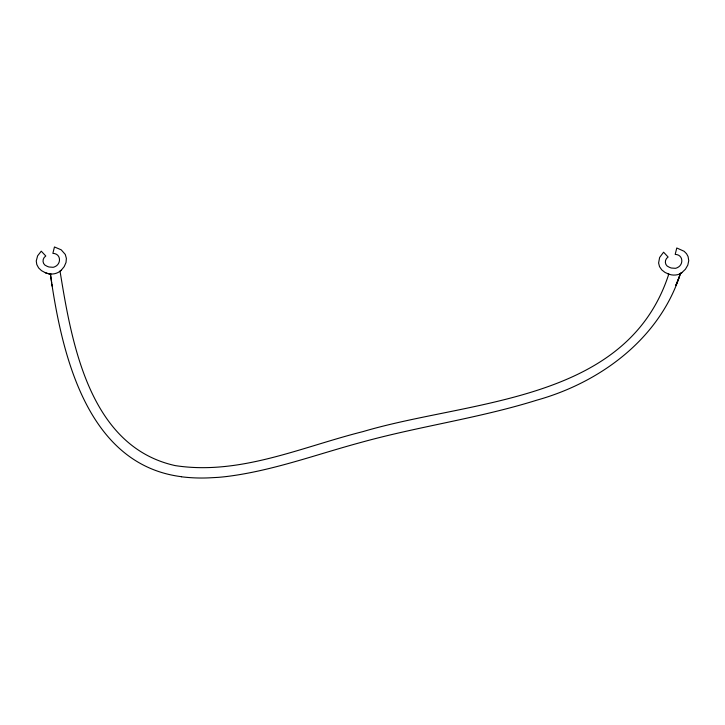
<?xml version="1.0" encoding="UTF-8"?>
<svg xmlns="http://www.w3.org/2000/svg" width="725" height="725" viewBox="0 0 725 725"><rect width="100%" height="100%" fill="white"/><g stroke="black" fill="none" stroke-linecap="round" stroke-linejoin="round"><path stroke-width="1.09" d="M181.549 476.796A163.632 163.632 0 0 0 210.794 477.766L218.026 477.376A235.272 235.272 0 0 0 226.508 476.533C272.464 470.842 316.145 454.512 360.624 442.522C418.833 426.345 479.026 418.216 536.745 400.182C600.472 382.428 659.922 338.493 680.485 273.461A14.074 14.074 0 0 0 681.808 272.663L685.397 269.265L687.808 265.114L688.75 260.674L688.07 256.532L686.539 253.723L684.128 251.285L676.778 247.977L675.192 254.403C683.467 254.557 683.856 265.024 677.132 267.743A6.906 6.906 0 0 1 675.365 268.313L671.359 268.023A13.476 13.476 0 0 1 669.148 267.163C664.49 265.667 664.082 259.577 668.115 257.013L663.583 252.2L659.623 257.493L658.599 262.985L659.523 266.619L661.762 269.89L665.033 272.455L669.248 274.295A15.053 15.053 0 0 0 679.905 273.923M668.776 274.15C626.862 403.1 470.507 399.602 362.917 431.62C301.5 446.99 239.785 475.591 175.16 465.595C89.556 446.582 71.847 343.958 60.048 271.241A15.162 15.162 0 0 0 61.226 270.262L64.208 266.628L66.029 262.459L66.383 258.381L65.277 254.43L61.199 249.826L54.457 246.962L52.871 253.378C61.145 253.532 61.534 264 54.81 266.728A6.906 6.906 0 0 1 53.043 267.298L49.037 266.999A13.476 13.476 0 0 1 46.826 266.138C42.168 264.652 41.76 258.562 45.793 255.998L41.262 251.176L37.618 255.825L36.25 260.982L36.794 264.534L38.624 267.933L41.506 270.652L45.349 272.727A19.022 19.022 0 0 0 49.037 273.796A15.968 15.968 0 0 0 50.406 273.968L51.067 274.014M59.704 271.494L61.226 270.262A14.962 14.962 0 0 1 59.713 271.485L59.523 271.621A13.902 13.902 0 0 1 50.931 274.005A15.778 15.778 0 0 1 49.037 273.787M679.724 273.842L681.808 272.663A13.947 13.947 0 0 1 679.851 273.778L679.588 273.896M50.406 273.968L51.647 282.705M181.558 476.715C89.891 465.169 63.61 361.014 51.856 284.1M52.173 286.194L50.478 274.485M668.885 274.177A19.947 19.947 0 0 1 667.807 273.796M680.34 273.878A225.792 225.792 0 0 1 675.881 285.26A220.853 220.853 0 0 0 679.397 276.433M50.406 273.987A18.025 18.025 0 0 1 45.358 272.709"/></g></svg>
